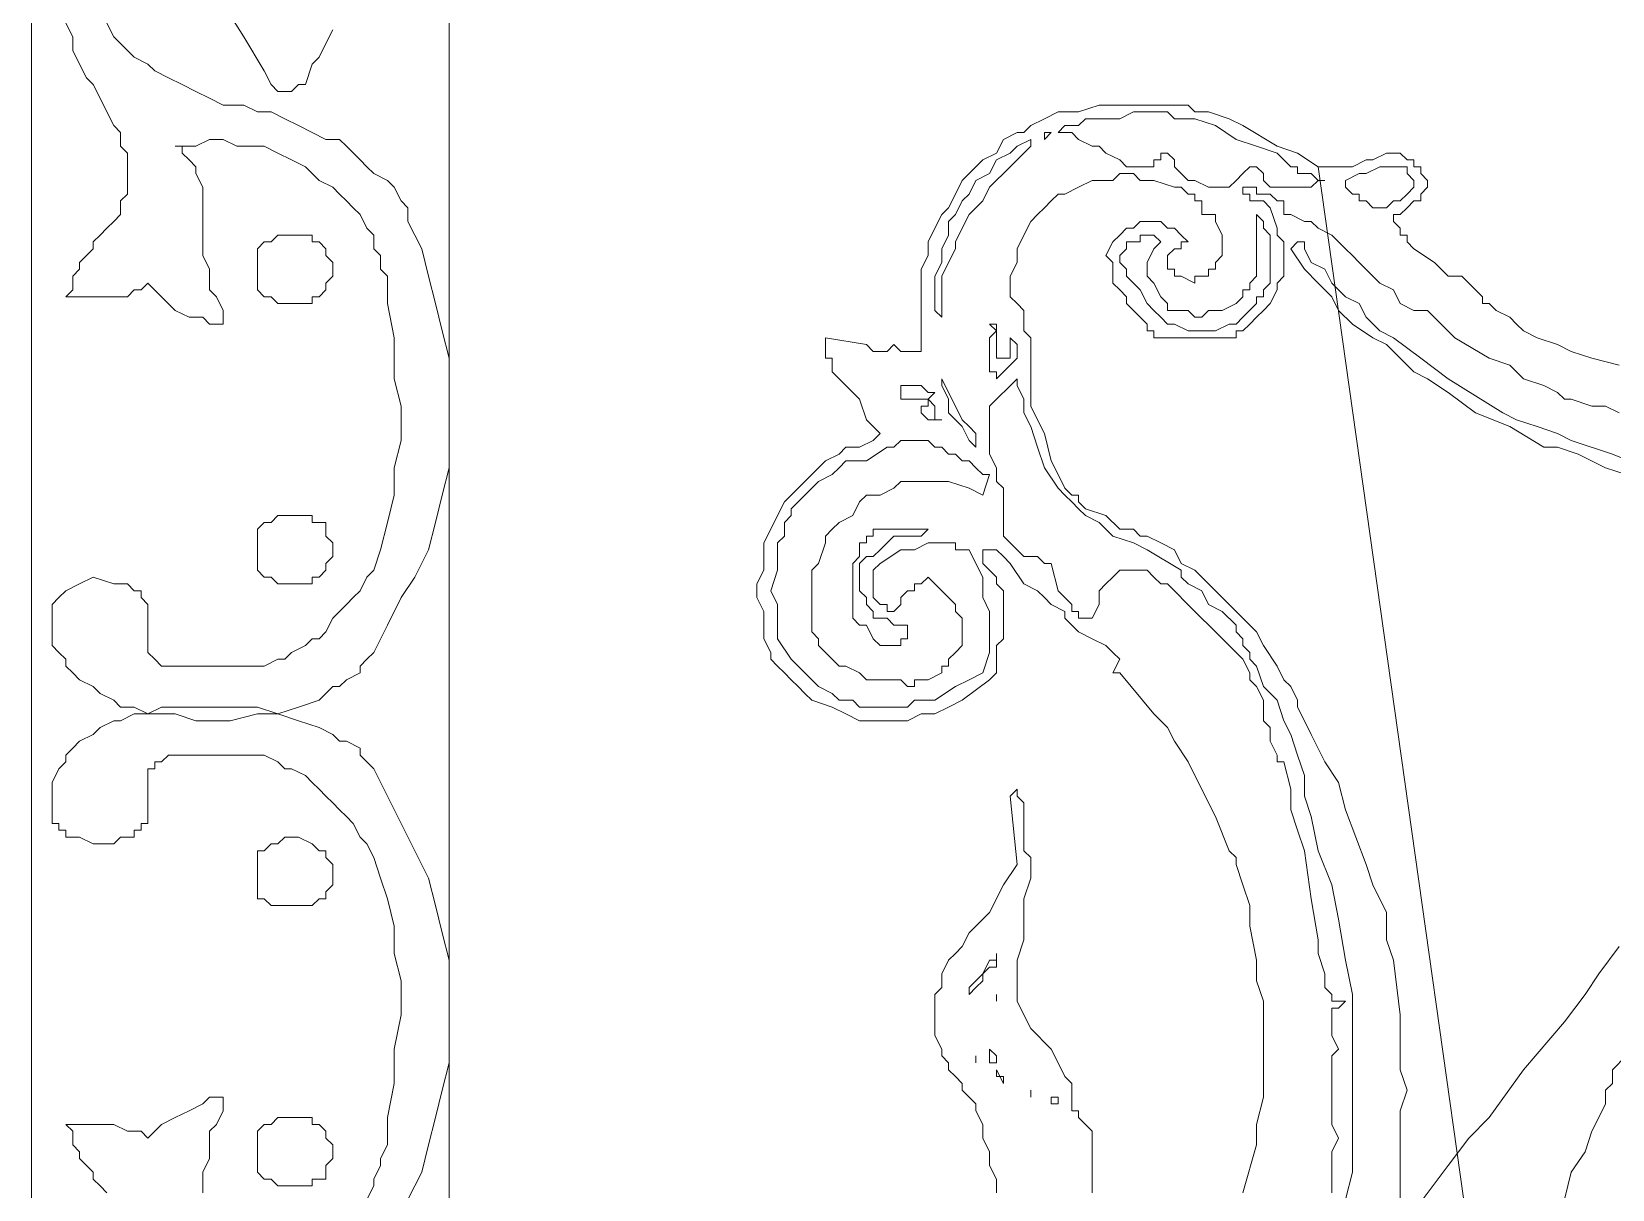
# Model space of a CAD drawing. Extents: x -66030 to 95157, y -13132 to 45879.
# Drawn here: x -20940 to -20038, y 14977 to 15638 of the extents above; entities that cross this region are included whole.
import ezdxf

# ---------------------------------------------------------------- set-up
doc = ezdxf.new("R2010")
doc.units = 0
doc.header["$LTSCALE"] = 100
doc.header["$MEASUREMENT"] = 0
doc.layers.get('0').update_dxf_attribs({"linetype": 'CONTINUOUS'})

msp = doc.modelspace()

# ---------------------------------------------------------------- linework, layer by layer
at = {"lineweight": 0}
for points in [[(-20940.35, 16299.58), (-19202.19, 16299.58), (-19202.19, 13143.56), (-20940.35, 13143.56), (-20940.35, 16299.58)], [(-20702.09, 15948.04), (-19440.46, 15948.04), (-19440.46, 13381.82), (-20702.09, 13381.82), (-20702.09, 15948.04)], [(-20221.65, 15561.35), (-20217.75, 15561.35), (-20217.75, 15557.45), (-20213.84, 15557.45), (-20209.93, 15557.45), (-20206.03, 15553.54), (-20202.12, 15553.54), (-20206.03, 15553.54), (-20209.93, 15549.63), (-20213.84, 15549.63), (-20217.75, 15549.63), (-20225.56, 15549.63), (-20233.37, 15549.63), (-20233.37, 15549.63), (-20233.37, 15549.63), (-20237.28, 15553.54), (-20237.28, 15553.54), (-20237.28, 15553.54), (-20237.28, 15557.45), (-20241.18, 15561.35), (-20241.18, 15561.35), (-20241.18, 15561.35), (-20241.18, 15561.35), (-20245.09, 15561.35), (-20245.09, 15561.35), (-20245.09, 15561.35), (-20248.99, 15557.45), (-20248.99, 15557.45), (-20252.9, 15553.54), (-20256.81, 15549.63), (-20260.71, 15549.63), (-20260.71, 15549.63), (-20264.62, 15549.63), (-20268.52, 15549.63), (-20276.33, 15553.54), (-20280.24, 15553.54), (-20284.15, 15557.45), (-20284.15, 15557.45), (-20288.05, 15561.35), (-20288.05, 15565.26), (-20291.96, 15569.16), (-20291.96, 15569.16), (-20295.86, 15569.16), (-20295.86, 15565.26), (-20299.77, 15565.26), (-20299.77, 15561.35), (-20303.68, 15561.35), (-20307.58, 15561.35), (-20307.58, 15561.35), (-20311.49, 15561.35), (-20315.39, 15561.35), (-20319.3, 15565.26), (-20327.11, 15569.16), (-20331.02, 15573.07), (-20334.92, 15573.07), (-20342.74, 15576.98), (-20346.64, 15580.88), (-20350.55, 15580.88), (-20354.45, 15580.88), (-20350.55, 15584.79), (-20350.55, 15584.79), (-20342.74, 15584.79), (-20338.83, 15588.69), (-20334.92, 15588.69), (-20323.21, 15588.69), (-20319.3, 15588.69), (-20311.49, 15592.6), (-20307.58, 15592.6), (-20299.77, 15592.6), (-20291.96, 15592.6), (-20288.05, 15588.69), (-20280.24, 15588.69), (-20276.33, 15588.69), (-20264.62, 15584.79), (-20252.9, 15576.98), (-20241.18, 15573.07), (-20229.46, 15569.16), (-20221.65, 15561.35)], [(-20370.08, 15573.07), (-20373.98, 15569.16), (-20381.8, 15561.35), (-20393.51, 15549.63), (-20397.42, 15541.82), (-20405.23, 15534.01), (-20409.14, 15526.2), (-20413.04, 15518.39), (-20413.04, 15514.48), (-20416.95, 15506.67), (-20420.86, 15498.86), (-20420.86, 15487.14), (-20420.86, 15475.42), (-20424.76, 15479.33), (-20424.76, 15483.23), (-20424.76, 15491.04), (-20424.76, 15498.86), (-20420.86, 15506.67), (-20420.86, 15514.48), (-20416.95, 15522.29), (-20416.95, 15530.1), (-20413.04, 15534.01), (-20409.14, 15541.82), (-20405.23, 15545.73), (-20401.33, 15553.54), (-20393.51, 15557.45), (-20389.61, 15565.26), (-20381.8, 15569.16), (-20377.89, 15573.07), (-20370.08, 15576.98), (-20370.08, 15573.07)], [(-20358.36, 15580.88), (-20358.36, 15580.88), (-20362.27, 15576.98), (-20362.27, 15576.98), (-20362.27, 15576.98), (-20362.27, 15580.88), (-20362.27, 15580.88), (-20358.36, 15580.88), (-20358.36, 15580.88)], [(-20151.34, 15553.54), (-20151.34, 15553.54), (-20151.34, 15553.54), (-20151.34, 15549.63), (-20151.34, 15549.63), (-20155.25, 15545.73), (-20155.25, 15545.73), (-20155.25, 15545.73), (-20159.16, 15541.82), (-20163.06, 15541.82), (-20166.97, 15537.92), (-20170.87, 15537.92), (-20174.78, 15537.92), (-20178.69, 15541.82), (-20182.59, 15541.82), (-20182.59, 15545.73), (-20186.5, 15545.73), (-20190.4, 15549.63), (-20190.4, 15553.54), (-20182.59, 15557.45), (-20178.69, 15557.45), (-20170.87, 15561.35), (-20166.97, 15561.35), (-20163.06, 15561.35), (-20163.06, 15561.35), (-20159.16, 15561.35), (-20155.25, 15561.35), (-20155.25, 15557.45), (-20151.34, 15553.54)], [(-20233.37, 15494.95), (-20237.28, 15491.04), (-20237.28, 15487.14), (-20241.18, 15487.14), (-20241.18, 15483.23), (-20248.99, 15475.42), (-20252.9, 15471.51), (-20256.81, 15471.51), (-20264.62, 15467.61), (-20268.52, 15467.61), (-20276.33, 15467.61), (-20280.24, 15467.61), (-20288.05, 15471.51), (-20291.96, 15471.51), (-20295.86, 15475.42), (-20299.77, 15479.33), (-20303.68, 15483.23), (-20307.58, 15491.04), (-20311.49, 15494.95), (-20315.39, 15498.86), (-20315.39, 15502.76), (-20319.3, 15506.67), (-20319.3, 15510.57), (-20315.39, 15514.48), (-20315.39, 15514.48), (-20315.39, 15518.39), (-20311.49, 15518.39), (-20307.58, 15518.39), (-20307.58, 15522.29), (-20299.77, 15522.29), (-20295.86, 15518.39), (-20299.77, 15514.48), (-20303.68, 15506.67), (-20303.68, 15502.76), (-20303.68, 15498.86), (-20303.68, 15498.86), (-20299.77, 15494.95), (-20295.86, 15487.14), (-20295.86, 15487.14), (-20291.96, 15483.23), (-20291.96, 15479.33), (-20288.05, 15479.33), (-20284.15, 15479.33), (-20280.24, 15479.33), (-20276.33, 15475.42), (-20272.43, 15475.42), (-20272.43, 15475.42), (-20268.52, 15479.33), (-20264.62, 15479.33), (-20260.71, 15479.33), (-20252.9, 15483.23), (-20248.99, 15487.14), (-20248.99, 15491.04), (-20245.09, 15491.04), (-20245.09, 15494.95), (-20241.18, 15498.86), (-20241.18, 15502.76), (-20241.18, 15506.67), (-20241.18, 15514.48), (-20241.18, 15522.29), (-20241.18, 15534.01), (-20241.18, 15534.01), (-20237.28, 15530.1), (-20237.28, 15530.1), (-20237.28, 15526.2), (-20233.37, 15522.29), (-20233.37, 15514.48), (-20233.37, 15510.57), (-20233.37, 15506.67), (-20233.37, 15498.86), (-20233.37, 15494.95)], [(-20768.49, 15502.76), (-20768.49, 15498.86), (-20772.39, 15494.95), (-20772.39, 15491.04), (-20776.3, 15487.14), (-20780.2, 15487.14), (-20780.2, 15483.23), (-20788.02, 15483.23), (-20791.92, 15483.23), (-20795.83, 15483.23), (-20799.73, 15483.23), (-20803.64, 15487.14), (-20807.55, 15487.14), (-20811.45, 15491.04), (-20811.45, 15494.95), (-20811.45, 15498.86), (-20811.45, 15502.76), (-20811.45, 15506.67), (-20811.45, 15510.57), (-20811.45, 15514.48), (-20807.55, 15518.39), (-20803.64, 15518.39), (-20799.73, 15522.29), (-20795.83, 15522.29), (-20791.92, 15522.29), (-20788.02, 15522.29), (-20780.2, 15522.29), (-20780.2, 15518.39), (-20776.3, 15518.39), (-20772.39, 15514.48), (-20772.39, 15514.48), (-20772.39, 15510.57), (-20768.49, 15506.67), (-20768.49, 15502.76)], [(-20381.8, 15451.98), (-20381.8, 15451.98), (-20381.8, 15451.98), (-20381.8, 15455.89), (-20381.8, 15459.8), (-20381.8, 15463.7), (-20377.89, 15459.8), (-20377.89, 15455.89), (-20377.89, 15455.89), (-20377.89, 15451.98), (-20381.8, 15448.08), (-20385.7, 15444.17), (-20389.61, 15440.27), (-20389.61, 15444.17), (-20393.51, 15444.17), (-20393.51, 15448.08), (-20393.51, 15448.08), (-20393.51, 15451.98), (-20393.51, 15455.89), (-20393.51, 15463.7), (-20389.61, 15467.61), (-20393.51, 15471.51), (-20389.61, 15471.51), (-20389.61, 15471.51), (-20389.61, 15467.61), (-20389.61, 15459.8), (-20389.61, 15455.89), (-20389.61, 15451.98), (-20389.61, 15451.98), (-20389.61, 15451.98), (-20389.61, 15451.98), (-20385.7, 15451.98), (-20381.8, 15451.98)], [(-20401.33, 15409.02), (-20401.33, 15401.21), (-20405.23, 15405.11), (-20409.14, 15412.92), (-20416.95, 15420.74), (-20416.95, 15424.64), (-20416.95, 15428.55), (-20420.86, 15436.36), (-20420.86, 15440.27), (-20416.95, 15432.45), (-20413.04, 15424.64), (-20409.14, 15416.83), (-20405.23, 15412.92), (-20401.33, 15409.02)], [(-20424.76, 15432.45), (-20428.67, 15428.55), (-20428.67, 15428.55), (-20424.76, 15424.64), (-20424.76, 15424.64), (-20424.76, 15420.74), (-20424.76, 15416.83), (-20420.86, 15416.83), (-20428.67, 15416.83), (-20432.57, 15420.74), (-20432.57, 15424.64), (-20432.57, 15424.64), (-20432.57, 15424.64), (-20428.67, 15424.64), (-20428.67, 15428.55), (-20428.67, 15428.55), (-20428.67, 15428.55), (-20432.57, 15428.55), (-20432.57, 15428.55), (-20436.48, 15428.55), (-20440.39, 15428.55), (-20440.39, 15428.55), (-20440.39, 15428.55), (-20444.29, 15428.55), (-20444.29, 15432.45), (-20444.29, 15436.36), (-20444.29, 15436.36), (-20444.29, 15436.36), (-20440.39, 15436.36), (-20440.39, 15436.36), (-20432.57, 15436.36), (-20432.57, 15436.36), (-20428.67, 15432.45), (-20428.67, 15432.45), (-20424.76, 15432.45)], [(-20409.14, 15393.39), (-20409.14, 15393.39), (-20405.23, 15393.39), (-20405.23, 15393.39), (-20401.33, 15389.49), (-20401.33, 15389.49), (-20397.42, 15385.58), (-20393.51, 15385.58), (-20397.42, 15373.86), (-20405.23, 15377.77), (-20416.95, 15381.68), (-20420.86, 15381.68), (-20424.76, 15381.68), (-20428.67, 15381.68), (-20436.48, 15381.68), (-20440.39, 15381.68), (-20444.29, 15381.68), (-20448.2, 15377.77), (-20456.01, 15373.86), (-20463.82, 15373.86), (-20467.73, 15369.96), (-20471.63, 15362.15), (-20479.45, 15358.24), (-20483.35, 15354.34), (-20487.26, 15350.43), (-20487.26, 15346.52), (-20491.16, 15334.81), (-20495.07, 15330.9), (-20495.07, 15326.99), (-20495.07, 15323.09), (-20495.07, 15319.18), (-20495.07, 15315.28), (-20495.07, 15311.37), (-20495.07, 15307.46), (-20495.07, 15303.56), (-20495.07, 15295.75), (-20491.16, 15291.84), (-20491.16, 15287.93), (-20487.26, 15284.03), (-20479.45, 15276.22), (-20475.54, 15276.22), (-20467.73, 15272.31), (-20463.82, 15268.4), (-20459.92, 15268.4), (-20452.1, 15268.4), (-20448.2, 15268.4), (-20444.29, 15268.4), (-20440.39, 15264.5), (-20436.48, 15264.5), (-20436.48, 15268.4), (-20428.67, 15268.4), (-20420.86, 15272.31), (-20420.86, 15276.22), (-20416.95, 15276.22), (-20416.95, 15280.12), (-20413.04, 15284.03), (-20409.14, 15287.93), (-20409.14, 15295.75), (-20409.14, 15299.65), (-20409.14, 15303.56), (-20413.04, 15307.46), (-20413.04, 15311.37), (-20416.95, 15315.28), (-20420.86, 15319.18), (-20424.76, 15323.09), (-20424.76, 15323.09), (-20428.67, 15326.99), (-20432.57, 15323.09), (-20432.57, 15323.09), (-20436.48, 15323.09), (-20436.48, 15319.18), (-20440.39, 15319.18), (-20444.29, 15315.28), (-20444.29, 15311.37), (-20444.29, 15311.37), (-20448.2, 15307.46), (-20448.2, 15307.46), (-20452.1, 15307.46), (-20452.1, 15311.37), (-20456.01, 15311.37), (-20459.92, 15315.28), (-20459.92, 15319.18), (-20459.92, 15326.99), (-20459.92, 15330.9), (-20459.92, 15330.9), (-20456.01, 15334.81), (-20456.01, 15334.81), (-20444.29, 15342.62), (-20436.48, 15342.62), (-20428.67, 15346.52), (-20424.76, 15346.52), (-20420.86, 15346.52), (-20416.95, 15346.52), (-20413.04, 15346.52), (-20413.04, 15342.62), (-20409.14, 15342.62), (-20405.23, 15342.62), (-20401.33, 15334.81), (-20397.42, 15326.99), (-20397.42, 15315.28), (-20393.51, 15307.46), (-20393.51, 15299.65), (-20393.51, 15291.84), (-20393.51, 15284.03), (-20397.42, 15272.31), (-20405.23, 15268.4), (-20413.04, 15264.5), (-20424.76, 15256.69), (-20428.67, 15256.69), (-20436.48, 15256.69), (-20440.39, 15252.78), (-20444.29, 15252.78), (-20452.1, 15252.78), (-20456.01, 15252.78), (-20463.82, 15252.78), (-20467.73, 15252.78), (-20471.63, 15256.69), (-20479.45, 15256.69), (-20483.35, 15260.59), (-20491.16, 15264.5), (-20495.07, 15268.4), (-20498.98, 15272.31), (-20502.88, 15276.22), (-20506.79, 15280.12), (-20514.6, 15291.84), (-20514.6, 15299.65), (-20514.6, 15311.37), (-20518.5, 15319.18), (-20514.6, 15330.9), (-20514.6, 15338.71), (-20514.6, 15342.62), (-20514.6, 15346.52), (-20510.69, 15350.43), (-20510.69, 15358.24), (-20506.79, 15362.15), (-20506.79, 15366.05), (-20502.88, 15369.96), (-20498.98, 15373.86), (-20495.07, 15377.77), (-20491.16, 15381.68), (-20483.35, 15385.58), (-20479.45, 15389.49), (-20475.54, 15393.39), (-20467.73, 15393.39), (-20463.82, 15393.39), (-20452.1, 15401.21), (-20448.2, 15401.21), (-20444.29, 15405.11), (-20436.48, 15405.11), (-20432.57, 15405.11), (-20428.67, 15405.11), (-20428.67, 15405.11), (-20424.76, 15401.21), (-20420.86, 15401.21), (-20420.86, 15401.21), (-20416.95, 15397.3), (-20413.04, 15397.3), (-20413.04, 15397.3), (-20409.14, 15393.39)], [(-20768.49, 15342.62), (-20768.49, 15338.71), (-20772.39, 15334.81), (-20772.39, 15330.9), (-20776.3, 15326.99), (-20780.2, 15326.99), (-20780.2, 15323.09), (-20788.02, 15323.09), (-20791.92, 15323.09), (-20795.83, 15323.09), (-20799.73, 15323.09), (-20803.64, 15326.99), (-20807.55, 15326.99), (-20811.45, 15330.9), (-20811.45, 15334.81), (-20811.45, 15338.71), (-20811.45, 15342.62), (-20811.45, 15346.52), (-20811.45, 15350.43), (-20811.45, 15354.34), (-20807.55, 15358.24), (-20803.64, 15358.24), (-20799.73, 15362.15), (-20795.83, 15362.15), (-20791.92, 15362.15), (-20788.02, 15362.15), (-20780.2, 15362.15), (-20780.2, 15358.24), (-20776.3, 15358.24), (-20772.39, 15358.24), (-20772.39, 15354.34), (-20772.39, 15350.43), (-20768.49, 15346.52), (-20768.49, 15342.62)], [(-20428.67, 15354.34), (-20428.67, 15354.34), (-20428.67, 15354.34), (-20432.57, 15350.43), (-20436.48, 15350.43), (-20436.48, 15350.43), (-20444.29, 15350.43), (-20448.2, 15350.43), (-20452.1, 15346.52), (-20456.01, 15342.62), (-20459.92, 15338.71), (-20463.82, 15338.71), (-20467.73, 15334.81), (-20467.73, 15334.81), (-20467.73, 15330.9), (-20467.73, 15326.99), (-20467.73, 15323.09), (-20467.73, 15319.18), (-20463.82, 15315.28), (-20463.82, 15311.37), (-20459.92, 15307.46), (-20459.92, 15303.56), (-20456.01, 15303.56), (-20452.1, 15303.56), (-20448.2, 15299.65), (-20444.29, 15299.65), (-20440.39, 15299.65), (-20440.39, 15295.75), (-20440.39, 15295.75), (-20440.39, 15295.75), (-20440.39, 15291.84), (-20444.29, 15291.84), (-20444.29, 15287.93), (-20448.2, 15287.93), (-20448.2, 15287.93), (-20452.1, 15287.93), (-20456.01, 15287.93), (-20459.92, 15291.84), (-20459.92, 15291.84), (-20463.82, 15299.65), (-20467.73, 15299.65), (-20471.63, 15303.56), (-20471.63, 15307.46), (-20471.63, 15311.37), (-20471.63, 15319.18), (-20471.63, 15323.09), (-20471.63, 15330.9), (-20471.63, 15334.81), (-20467.73, 15338.71), (-20467.73, 15346.52), (-20463.82, 15346.52), (-20463.82, 15350.43), (-20459.92, 15350.43), (-20459.92, 15354.34), (-20456.01, 15354.34), (-20448.2, 15354.34), (-20444.29, 15354.34), (-20440.39, 15354.34), (-20428.67, 15354.34)], [(-20768.49, 15155.13), (-20768.49, 15162.94), (-20772.39, 15166.85), (-20772.39, 15170.75), (-20776.3, 15170.75), (-20780.2, 15174.66), (-20780.2, 15174.66), (-20788.02, 15178.57), (-20791.92, 15178.57), (-20795.83, 15178.57), (-20799.73, 15174.66), (-20803.64, 15174.66), (-20807.55, 15170.75), (-20811.45, 15170.75), (-20811.45, 15166.85), (-20811.45, 15162.94), (-20811.45, 15155.13), (-20811.45, 15151.22), (-20811.45, 15147.32), (-20811.45, 15143.41), (-20807.55, 15143.41), (-20803.64, 15139.51), (-20799.73, 15139.51), (-20795.83, 15139.51), (-20791.92, 15139.51), (-20788.02, 15139.51), (-20780.2, 15139.51), (-20780.2, 15139.51), (-20776.3, 15143.41), (-20772.39, 15143.41), (-20772.39, 15143.41), (-20772.39, 15147.32), (-20768.49, 15151.22), (-20768.49, 15155.13)], [(-20405.23, 15088.73), (-20405.23, 15088.73), (-20405.23, 15088.73), (-20405.23, 15092.64), (-20401.33, 15096.54), (-20397.42, 15100.45), (-20393.51, 15108.26), (-20389.61, 15108.26), (-20389.61, 15112.17), (-20389.61, 15108.26), (-20389.61, 15104.35), (-20393.51, 15104.35), (-20397.42, 15100.45), (-20397.42, 15096.54), (-20401.33, 15092.64), (-20405.23, 15088.73), (-20405.23, 15088.73)], [(-20389.61, 15084.82), (-20389.61, 15088.73), (-20389.61, 15084.82), (-20389.61, 15084.82)], [(-20401.33, 15049.67), (-20401.33, 15049.67), (-20401.33, 15049.67), (-20401.33, 15053.58), (-20401.33, 15053.58), (-20401.33, 15053.58), (-20401.33, 15053.58), (-20401.33, 15049.67), (-20401.33, 15049.67)], [(-20389.61, 15049.67), (-20389.61, 15049.67), (-20393.51, 15049.67), (-20393.51, 15053.58), (-20393.51, 15057.48), (-20393.51, 15057.48), (-20389.61, 15053.58), (-20389.61, 15053.58), (-20389.61, 15049.67), (-20389.61, 15049.67)], [(-20385.7, 15037.95), (-20385.7, 15041.86), (-20389.61, 15041.86), (-20389.61, 15045.76), (-20385.7, 15037.95)], [(-20370.08, 15034.05), (-20370.08, 15030.14), (-20370.08, 15034.05)], [(-20354.45, 15026.23), (-20358.36, 15026.23), (-20358.36, 15026.23), (-20358.36, 15026.23), (-20358.36, 15030.14), (-20358.36, 15030.14), (-20358.36, 15030.14), (-20354.45, 15030.14), (-20354.45, 15026.23)], [(-20768.49, 14998.89), (-20768.49, 15002.8), (-20772.39, 15006.7), (-20772.39, 15010.61), (-20776.3, 15014.52), (-20780.2, 15014.52), (-20780.2, 15018.42), (-20788.02, 15018.42), (-20791.92, 15018.42), (-20795.83, 15018.42), (-20799.73, 15018.42), (-20803.64, 15014.52), (-20807.55, 15014.52), (-20811.45, 15010.61), (-20811.45, 15006.7), (-20811.45, 15002.8), (-20811.45, 14998.89), (-20811.45, 14994.99), (-20811.45, 14991.08), (-20811.45, 14987.17), (-20807.55, 14983.27), (-20803.64, 14983.27), (-20799.73, 14979.36), (-20795.83, 14979.36), (-20791.92, 14979.36), (-20788.02, 14979.36), (-20780.2, 14979.36), (-20780.2, 14983.27), (-20776.3, 14983.27), (-20772.39, 14983.27), (-20772.39, 14987.17), (-20772.39, 14991.08), (-20768.49, 14994.99), (-20768.49, 14998.89)]]:
    msp.add_lwpolyline(points, close=True, dxfattribs=at)
for points in [[(-20768.49, 15639.47), (-20772.39, 15631.66), (-20776.3, 15623.85), (-20780.2, 15619.94), (-20784.11, 15608.22), (-20788.02, 15608.22), (-20791.92, 15604.32), (-20791.92, 15604.32), (-20795.83, 15604.32), (-20799.73, 15604.32), (-20803.64, 15608.22), (-20803.64, 15608.22), (-20807.55, 15616.03), (-20819.26, 15635.56), (-20838.79, 15666.81)], [(-20897.38, 15643.38), (-20893.48, 15635.56), (-20889.57, 15631.66), (-20885.67, 15627.75), (-20881.76, 15623.85), (-20873.95, 15619.94), (-20870.04, 15616.03), (-20862.23, 15612.13), (-20854.42, 15608.22), (-20846.61, 15604.32), (-20838.79, 15600.41), (-20830.98, 15596.51), (-20819.26, 15596.51), (-20811.45, 15592.6), (-20803.64, 15592.6), (-20795.83, 15588.69), (-20788.02, 15584.79), (-20780.2, 15580.88), (-20772.39, 15576.98), (-20764.58, 15576.98), (-20760.67, 15573.07), (-20752.86, 15565.26), (-20748.96, 15561.35), (-20745.05, 15557.45), (-20737.24, 15553.54), (-20733.33, 15549.63), (-20729.43, 15541.82), (-20725.52, 15537.92), (-20725.52, 15530.1), (-20717.71, 15514.48), (-20713.8, 15498.86), (-20709.9, 15483.23), (-20705.99, 15467.61), (-20702.09, 15451.98), (-20702.09, 15436.36), (-20702.09, 15420.74), (-20702.09, 15405.11), (-20702.09, 15389.49), (-20705.99, 15373.86), (-20709.9, 15358.24), (-20713.8, 15342.62), (-20721.62, 15326.99), (-20729.43, 15315.28), (-20737.24, 15299.65), (-20745.05, 15284.03), (-20748.96, 15280.12), (-20752.86, 15276.22), (-20752.86, 15272.31), (-20760.67, 15268.4), (-20764.58, 15264.5), (-20768.49, 15264.5), (-20776.3, 15256.69), (-20788.02, 15252.78), (-20799.73, 15248.87), (-20811.45, 15248.87), (-20827.08, 15244.97), (-20838.79, 15244.97), (-20846.61, 15244.97), (-20858.32, 15248.87), (-20866.14, 15248.87), (-20873.95, 15248.87), (-20881.76, 15252.78), (-20889.57, 15252.78), (-20893.48, 15256.69), (-20901.29, 15260.59), (-20905.2, 15264.5), (-20913.01, 15268.4), (-20916.91, 15272.31), (-20920.82, 15276.22), (-20920.82, 15280.12), (-20924.73, 15284.03), (-20928.63, 15287.93), (-20928.63, 15295.75), (-20928.63, 15299.65), (-20928.63, 15303.56), (-20928.63, 15303.56), (-20928.63, 15307.46), (-20928.63, 15311.37), (-20928.63, 15311.37), (-20924.73, 15315.28), (-20924.73, 15315.28), (-20920.82, 15319.18), (-20920.82, 15319.18), (-20913.01, 15323.09), (-20905.2, 15326.99), (-20893.48, 15323.09), (-20889.57, 15323.09), (-20885.67, 15323.09), (-20881.76, 15319.18), (-20881.76, 15319.18), (-20877.85, 15319.18), (-20877.85, 15315.28), (-20873.95, 15311.37), (-20873.95, 15311.37), (-20873.95, 15307.46), (-20873.95, 15303.56), (-20873.95, 15299.65), (-20873.95, 15299.65), (-20873.95, 15295.75), (-20873.95, 15291.84), (-20873.95, 15287.93), (-20873.95, 15284.03), (-20873.95, 15284.03), (-20870.04, 15280.12), (-20870.04, 15280.12), (-20866.14, 15276.22), (-20862.23, 15276.22), (-20858.32, 15276.22), (-20850.51, 15276.22), (-20838.79, 15276.22), (-20823.17, 15276.22), (-20807.55, 15276.22), (-20799.73, 15280.12), (-20795.83, 15280.12), (-20791.92, 15284.03), (-20784.11, 15287.93), (-20780.2, 15291.84), (-20776.3, 15291.84), (-20772.39, 15295.75), (-20768.49, 15303.56), (-20764.58, 15307.46), (-20760.67, 15311.37), (-20756.77, 15315.28), (-20752.86, 15319.18), (-20748.96, 15326.99), (-20745.05, 15330.9), (-20741.14, 15342.62), (-20737.24, 15358.24), (-20733.33, 15373.86), (-20733.33, 15389.49), (-20729.43, 15405.11), (-20729.43, 15424.64), (-20733.33, 15440.27), (-20733.33, 15463.7), (-20737.24, 15483.23), (-20737.24, 15491.04), (-20737.24, 15498.86), (-20741.14, 15502.76), (-20741.14, 15510.57), (-20745.05, 15514.48), (-20745.05, 15522.29), (-20748.96, 15526.2), (-20752.86, 15534.01), (-20756.77, 15537.92), (-20760.67, 15541.82), (-20764.58, 15545.73), (-20768.49, 15549.63), (-20776.3, 15553.54), (-20780.2, 15557.45), (-20784.11, 15561.35), (-20791.92, 15565.26), (-20799.73, 15569.16), (-20807.55, 15573.07), (-20815.36, 15573.07), (-20823.17, 15573.07), (-20830.98, 15576.98), (-20838.79, 15576.98), (-20846.61, 15573.07), (-20858.32, 15573.07), (-20854.42, 15573.07), (-20854.42, 15569.16), (-20850.51, 15565.26), (-20846.61, 15561.35), (-20846.61, 15557.45), (-20842.7, 15549.63), (-20842.7, 15541.82), (-20842.7, 15534.01), (-20842.7, 15526.2), (-20842.7, 15518.39), (-20842.7, 15510.57), (-20838.79, 15502.76), (-20838.79, 15498.86), (-20838.79, 15491.04), (-20834.89, 15487.14), (-20830.98, 15479.33), (-20830.98, 15475.42), (-20830.98, 15471.51), (-20830.98, 15471.51), (-20834.89, 15471.51), (-20834.89, 15471.51), (-20838.79, 15471.51), (-20842.7, 15475.42), (-20850.51, 15475.42), (-20858.32, 15479.33), (-20866.14, 15487.14), (-20873.95, 15494.95), (-20877.85, 15491.04), (-20881.76, 15491.04), (-20885.67, 15487.14), (-20893.48, 15487.14), (-20897.38, 15487.14), (-20905.2, 15487.14), (-20913.01, 15487.14), (-20920.82, 15487.14), (-20916.91, 15491.04), (-20916.91, 15494.95), (-20916.91, 15498.86), (-20913.01, 15502.76), (-20913.01, 15506.67), (-20909.1, 15510.57), (-20905.2, 15514.48), (-20905.2, 15518.39), (-20901.29, 15522.29), (-20897.38, 15526.2), (-20893.48, 15530.1), (-20889.57, 15534.01), (-20889.57, 15541.82), (-20885.67, 15545.73), (-20885.67, 15549.63), (-20885.67, 15557.45), (-20885.67, 15561.35), (-20885.67, 15569.16), (-20889.57, 15573.07), (-20889.57, 15580.88), (-20893.48, 15584.79), (-20897.38, 15592.6), (-20901.29, 15600.41), (-20905.2, 15608.22), (-20909.1, 15612.13), (-20913.01, 15619.94), (-20916.91, 15627.75), (-20916.91, 15635.56), (-20920.82, 15643.38)], [(-20248.99, 14975.46), (-20241.18, 15002.8), (-20241.18, 15014.52), (-20237.28, 15030.14), (-20237.28, 15041.86), (-20237.28, 15057.48), (-20237.28, 15069.2), (-20237.28, 15084.82), (-20241.18, 15096.54), (-20241.18, 15108.26), (-20245.09, 15127.79), (-20245.09, 15139.51), (-20248.99, 15151.22), (-20252.9, 15162.94), (-20252.9, 15166.85), (-20256.81, 15170.75), (-20264.62, 15190.28), (-20276.33, 15213.72), (-20280.24, 15221.53), (-20288.05, 15233.25), (-20291.96, 15241.06), (-20295.86, 15244.97), (-20299.77, 15248.87), (-20319.3, 15272.31), (-20323.21, 15272.31), (-20319.3, 15280.12), (-20323.21, 15284.03), (-20327.11, 15287.93), (-20334.92, 15291.84), (-20342.74, 15295.75), (-20346.64, 15299.65), (-20350.55, 15303.56), (-20350.55, 15307.46), (-20358.36, 15311.37), (-20362.27, 15315.28), (-20366.17, 15319.18), (-20373.98, 15323.09), (-20381.8, 15334.81), (-20385.7, 15338.71), (-20389.61, 15342.62), (-20397.42, 15342.62), (-20397.42, 15334.81), (-20393.51, 15330.9), (-20389.61, 15326.99), (-20389.61, 15323.09), (-20385.7, 15319.18), (-20385.7, 15315.28), (-20385.7, 15307.46), (-20385.7, 15299.65), (-20385.7, 15291.84), (-20389.61, 15287.93), (-20389.61, 15280.12), (-20389.61, 15272.31), (-20393.51, 15268.4), (-20409.14, 15256.69), (-20416.95, 15252.78), (-20424.76, 15248.87), (-20432.57, 15248.87), (-20440.39, 15244.97), (-20448.2, 15244.97), (-20452.1, 15244.97), (-20459.92, 15244.97), (-20467.73, 15244.97), (-20475.54, 15248.87), (-20483.35, 15252.78), (-20495.07, 15256.69), (-20498.98, 15260.59), (-20498.98, 15260.59), (-20502.88, 15264.5), (-20506.79, 15268.4), (-20510.69, 15272.31), (-20514.6, 15276.22), (-20518.5, 15280.12), (-20518.5, 15284.03), (-20522.41, 15291.84), (-20522.41, 15299.65), (-20522.41, 15307.46), (-20526.32, 15315.28), (-20526.32, 15323.09), (-20522.41, 15330.9), (-20522.41, 15346.52), (-20518.5, 15354.34), (-20514.6, 15362.15), (-20510.69, 15369.96), (-20506.79, 15373.86), (-20498.98, 15381.68), (-20495.07, 15385.58), (-20487.26, 15393.39), (-20479.45, 15397.3), (-20475.54, 15401.21), (-20467.73, 15401.21), (-20459.92, 15405.11), (-20456.01, 15409.02), (-20463.82, 15416.83), (-20467.73, 15428.55), (-20475.54, 15436.36), (-20483.35, 15444.17), (-20483.35, 15448.08), (-20483.35, 15451.98), (-20487.26, 15451.98), (-20487.26, 15455.89), (-20487.26, 15455.89), (-20487.26, 15459.8), (-20487.26, 15459.8), (-20487.26, 15459.8), (-20487.26, 15463.7), (-20463.82, 15459.8), (-20459.92, 15455.89), (-20456.01, 15455.89), (-20452.1, 15455.89), (-20448.2, 15459.8), (-20444.29, 15455.89), (-20440.39, 15455.89), (-20436.48, 15455.89), (-20436.48, 15455.89), (-20436.48, 15455.89), (-20432.57, 15455.89), (-20432.57, 15459.8), (-20432.57, 15467.61), (-20432.57, 15475.42), (-20432.57, 15483.23), (-20432.57, 15494.95), (-20432.57, 15502.76), (-20428.67, 15510.57), (-20428.67, 15518.39), (-20424.76, 15526.2), (-20420.86, 15534.01), (-20416.95, 15537.92), (-20413.04, 15545.73), (-20409.14, 15553.54), (-20405.23, 15557.45), (-20397.42, 15565.26), (-20389.61, 15569.16), (-20385.7, 15576.98), (-20377.89, 15580.88), (-20373.98, 15580.88), (-20370.08, 15584.79), (-20362.27, 15588.69), (-20354.45, 15592.6), (-20342.74, 15592.6), (-20331.02, 15596.51), (-20315.39, 15596.51), (-20303.68, 15596.51), (-20291.96, 15596.51), (-20288.05, 15596.51), (-20280.24, 15596.51), (-20276.33, 15592.6), (-20268.52, 15592.6), (-20256.81, 15588.69), (-20248.99, 15584.79), (-20229.46, 15573.07), (-20217.75, 15569.16), (-20206.03, 15561.35), (-20053.69, 14479.4)], [(-20206.03, 15561.35), (-20202.12, 15561.35), (-20198.22, 15561.35), (-20190.4, 15561.35), (-20186.5, 15561.35), (-20178.69, 15565.26), (-20174.78, 15565.26), (-20166.97, 15569.16), (-20163.06, 15569.16), (-20163.06, 15569.16), (-20159.16, 15569.16), (-20155.25, 15565.26), (-20151.34, 15565.26), (-20151.34, 15561.35), (-20147.44, 15561.35), (-20147.44, 15557.45), (-20143.53, 15553.54), (-20143.53, 15553.54), (-20143.53, 15549.63), (-20143.53, 15549.63), (-20147.44, 15545.73), (-20147.44, 15541.82), (-20151.34, 15541.82), (-20155.25, 15537.92), (-20159.16, 15534.01), (-20163.06, 15534.01), (-20163.06, 15530.1), (-20163.06, 15530.1), (-20159.16, 15526.2), (-20159.16, 15522.29), (-20155.25, 15522.29), (-20155.25, 15518.39), (-20151.34, 15514.48), (-20139.63, 15506.67), (-20135.72, 15502.76), (-20131.81, 15498.86), (-20131.81, 15498.86), (-20127.91, 15498.86), (-20124, 15498.86), (-20120.1, 15494.95), (-20116.19, 15491.04), (-20112.28, 15487.14), (-20112.28, 15483.23), (-20108.38, 15483.23), (-20104.47, 15479.33), (-20096.66, 15475.42), (-20092.75, 15471.51), (-20088.85, 15467.61), (-20081.04, 15463.7), (-20069.32, 15459.8), (-20061.51, 15455.89), (-20049.79, 15451.98), (-20034.16, 15448.08)], [(-20034.16, 15420.74), (-20041.98, 15424.64), (-20049.79, 15424.64), (-20061.51, 15428.55), (-20065.41, 15428.55), (-20069.32, 15432.45), (-20077.13, 15436.36), (-20088.85, 15440.27), (-20096.66, 15448.08), (-20108.38, 15451.98), (-20127.91, 15463.7), (-20143.53, 15479.33), (-20151.34, 15479.33), (-20159.16, 15483.23), (-20163.06, 15491.04), (-20170.87, 15494.95), (-20174.78, 15498.86), (-20182.59, 15506.67), (-20186.5, 15510.57), (-20190.4, 15514.48), (-20198.22, 15522.29), (-20206.03, 15526.2), (-20209.93, 15530.1), (-20213.84, 15530.1), (-20221.65, 15534.01), (-20225.56, 15534.01), (-20225.56, 15537.92), (-20225.56, 15537.92), (-20225.56, 15541.82), (-20229.46, 15541.82), (-20229.46, 15541.82), (-20233.37, 15545.73), (-20237.28, 15545.73), (-20241.18, 15545.73), (-20241.18, 15545.73), (-20241.18, 15549.63), (-20245.09, 15549.63), (-20245.09, 15549.63), (-20245.09, 15549.63), (-20248.99, 15549.63), (-20248.99, 15545.73), (-20248.99, 15545.73), (-20245.09, 15545.73), (-20245.09, 15541.82), (-20241.18, 15541.82), (-20237.28, 15541.82), (-20237.28, 15541.82), (-20233.37, 15537.92), (-20229.46, 15526.2), (-20229.46, 15522.29), (-20225.56, 15518.39), (-20225.56, 15510.57), (-20225.56, 15506.67), (-20225.56, 15498.86), (-20229.46, 15494.95), (-20229.46, 15491.04), (-20233.37, 15483.23), (-20237.28, 15479.33), (-20241.18, 15475.42), (-20245.09, 15471.51), (-20245.09, 15471.51), (-20248.99, 15467.61), (-20252.9, 15467.61), (-20252.9, 15463.7), (-20256.81, 15463.7), (-20260.71, 15463.7), (-20264.62, 15463.7), (-20276.33, 15463.7), (-20280.24, 15463.7), (-20288.05, 15463.7), (-20291.96, 15463.7), (-20295.86, 15463.7), (-20299.77, 15463.7), (-20299.77, 15467.61), (-20303.68, 15467.61), (-20303.68, 15471.51), (-20307.58, 15475.42), (-20311.49, 15479.33), (-20315.39, 15483.23), (-20315.39, 15487.14), (-20319.3, 15491.04), (-20323.21, 15494.95), (-20323.21, 15502.76), (-20323.21, 15506.67), (-20327.11, 15510.57), (-20323.21, 15518.39), (-20319.3, 15522.29), (-20319.3, 15522.29), (-20315.39, 15526.2), (-20315.39, 15526.2), (-20311.49, 15526.2), (-20307.58, 15530.1), (-20303.68, 15530.1), (-20299.77, 15530.1), (-20295.86, 15530.1), (-20291.96, 15526.2), (-20288.05, 15526.2), (-20284.15, 15522.29), (-20284.15, 15522.29), (-20280.24, 15518.39), (-20284.15, 15518.39), (-20284.15, 15518.39), (-20284.15, 15514.48), (-20288.05, 15514.48), (-20288.05, 15514.48), (-20288.05, 15514.48), (-20291.96, 15510.57), (-20291.96, 15510.57), (-20291.96, 15506.67), (-20291.96, 15502.76), (-20288.05, 15502.76), (-20288.05, 15498.86), (-20284.15, 15498.86), (-20276.33, 15494.95), (-20276.33, 15498.86), (-20272.43, 15498.86), (-20268.52, 15498.86), (-20268.52, 15502.76), (-20264.62, 15502.76), (-20264.62, 15506.67), (-20260.71, 15510.57), (-20260.71, 15514.48), (-20260.71, 15518.39), (-20260.71, 15518.39), (-20260.71, 15522.29), (-20264.62, 15530.1), (-20264.62, 15534.01), (-20268.52, 15534.01), (-20268.52, 15534.01), (-20272.43, 15534.01), (-20272.43, 15534.01), (-20272.43, 15541.82), (-20276.33, 15541.82), (-20276.33, 15545.73), (-20280.24, 15545.73), (-20284.15, 15549.63), (-20288.05, 15549.63), (-20299.77, 15553.54), (-20303.68, 15553.54), (-20307.58, 15553.54), (-20311.49, 15557.45), (-20319.3, 15557.45), (-20323.21, 15553.54), (-20331.02, 15553.54), (-20334.92, 15553.54), (-20342.74, 15549.63), (-20350.55, 15545.73), (-20354.45, 15545.73), (-20358.36, 15541.82), (-20362.27, 15537.92), (-20366.17, 15534.01), (-20366.17, 15534.01), (-20370.08, 15530.1), (-20373.98, 15522.29), (-20377.89, 15514.48), (-20377.89, 15506.67), (-20381.8, 15498.86), (-20381.8, 15491.04), (-20381.8, 15487.14), (-20377.89, 15483.23), (-20373.98, 15479.33), (-20373.98, 15475.42), (-20373.98, 15467.61), (-20370.08, 15463.7), (-20370.08, 15448.08), (-20370.08, 15436.36), (-20370.08, 15432.45), (-20370.08, 15424.64), (-20366.17, 15416.83), (-20362.27, 15409.02), (-20358.36, 15393.39), (-20354.45, 15385.58), (-20350.55, 15377.77), (-20346.64, 15373.86), (-20342.74, 15373.86), (-20342.74, 15369.96), (-20338.83, 15366.05), (-20327.11, 15362.15), (-20319.3, 15354.34), (-20311.49, 15354.34), (-20307.58, 15350.43), (-20303.68, 15350.43), (-20295.86, 15346.52), (-20288.05, 15342.62), (-20284.15, 15334.81), (-20276.33, 15330.9), (-20268.52, 15323.09), (-20256.81, 15311.37), (-20252.9, 15307.46), (-20245.09, 15299.65), (-20241.18, 15295.75), (-20237.28, 15287.93), (-20229.46, 15276.22), (-20225.56, 15268.4), (-20221.65, 15264.5), (-20217.75, 15256.69), (-20217.75, 15252.78), (-20213.84, 15244.97), (-20209.93, 15237.16), (-20202.12, 15221.53), (-20194.31, 15209.81), (-20190.4, 15194.19), (-20178.69, 15162.94), (-20174.78, 15151.22), (-20166.97, 15135.6), (-20166.97, 15127.79), (-20166.97, 15119.98), (-20163.06, 15108.26), (-20159.16, 15077.01), (-20159.16, 15077.01), (-20159.16, 15077.01), (-20159.16, 15073.11), (-20159.16, 15073.11), (-20159.16, 15065.29), (-20159.16, 15061.39), (-20159.16, 15045.76), (-20155.25, 15034.05), (-20159.16, 15022.33), (-20159.16, 14994.99), (-20159.16, 14983.27), (-20159.16, 14971.55)], [(-20030.26, 15385.58), (-20041.98, 15389.49), (-20057.6, 15397.3), (-20069.32, 15401.21), (-20077.13, 15401.21), (-20096.66, 15412.92), (-20116.19, 15420.74), (-20131.81, 15432.45), (-20143.53, 15440.27), (-20151.34, 15444.17), (-20159.16, 15451.98), (-20166.97, 15459.8), (-20174.78, 15463.7), (-20186.5, 15471.51), (-20194.31, 15479.33), (-20198.22, 15487.14), (-20206.03, 15494.95), (-20213.84, 15502.76), (-20221.65, 15514.48), (-20217.75, 15518.39), (-20217.75, 15518.39), (-20217.75, 15518.39), (-20217.75, 15518.39), (-20213.84, 15518.39), (-20213.84, 15514.48), (-20209.93, 15506.67), (-20202.12, 15502.76), (-20198.22, 15494.95), (-20190.4, 15487.14), (-20182.59, 15483.23), (-20178.69, 15475.42), (-20170.87, 15467.61), (-20163.06, 15463.7), (-20147.44, 15451.98), (-20131.81, 15440.27), (-20100.57, 15420.74), (-20092.75, 15416.83), (-20081.04, 15412.92), (-20069.32, 15409.02), (-20061.51, 15405.11), (-20038.07, 15397.3), (-20018.54, 15389.49)], [(-20198.22, 14975.46), (-20198.22, 14983.27), (-20198.22, 14991.08), (-20198.22, 14998.89), (-20194.31, 15006.7), (-20198.22, 15014.52), (-20198.22, 15022.33), (-20198.22, 15037.95), (-20198.22, 15053.58), (-20194.31, 15057.48), (-20198.22, 15065.29), (-20198.22, 15073.11), (-20198.22, 15080.92), (-20194.31, 15080.92), (-20194.31, 15080.92), (-20190.4, 15084.82), (-20190.4, 15084.82), (-20194.31, 15084.82), (-20194.31, 15084.82), (-20198.22, 15084.82), (-20198.22, 15088.73), (-20198.22, 15088.73), (-20202.12, 15092.64), (-20202.12, 15100.45), (-20206.03, 15112.17), (-20206.03, 15116.07), (-20206.03, 15119.98), (-20209.93, 15143.41), (-20213.84, 15170.75), (-20217.75, 15182.47), (-20221.65, 15194.19), (-20221.65, 15205.91), (-20225.56, 15221.53), (-20229.46, 15221.53), (-20229.46, 15225.44), (-20233.37, 15233.25), (-20233.37, 15237.16), (-20233.37, 15241.06), (-20237.28, 15244.97), (-20237.28, 15252.78), (-20237.28, 15256.69), (-20241.18, 15264.5), (-20245.09, 15268.4), (-20245.09, 15272.31), (-20248.99, 15280.12), (-20252.9, 15284.03), (-20256.81, 15287.93), (-20264.62, 15295.75), (-20276.33, 15307.46), (-20291.96, 15323.09), (-20295.86, 15323.09), (-20299.77, 15326.99), (-20303.68, 15330.9), (-20307.58, 15330.9), (-20311.49, 15330.9), (-20311.49, 15330.9), (-20315.39, 15330.9), (-20319.3, 15330.9), (-20323.21, 15326.99), (-20323.21, 15326.99), (-20327.11, 15323.09), (-20331.02, 15319.18), (-20331.02, 15315.28), (-20331.02, 15311.37), (-20334.92, 15303.56), (-20338.83, 15303.56), (-20342.74, 15303.56), (-20342.74, 15307.46), (-20346.64, 15307.46), (-20346.64, 15311.37), (-20350.55, 15315.28), (-20354.45, 15319.18), (-20358.36, 15334.81), (-20362.27, 15334.81), (-20366.17, 15338.71), (-20370.08, 15338.71), (-20373.98, 15338.71), (-20377.89, 15342.62), (-20381.8, 15346.52), (-20381.8, 15346.52), (-20385.7, 15350.43), (-20385.7, 15358.24), (-20385.7, 15362.15), (-20385.7, 15369.96), (-20385.7, 15377.77), (-20389.61, 15381.68), (-20389.61, 15389.49), (-20393.51, 15397.3), (-20393.51, 15401.21), (-20393.51, 15405.11), (-20393.51, 15409.02), (-20393.51, 15412.92), (-20393.51, 15420.74), (-20393.51, 15424.64), (-20377.89, 15440.27), (-20377.89, 15440.27), (-20377.89, 15440.27), (-20377.89, 15436.36), (-20373.98, 15428.55), (-20373.98, 15424.64), (-20373.98, 15424.64), (-20373.98, 15420.74), (-20370.08, 15412.92), (-20366.17, 15401.21), (-20362.27, 15389.49), (-20354.45, 15377.77), (-20350.55, 15373.86), (-20346.64, 15369.96), (-20342.74, 15366.05), (-20338.83, 15362.15), (-20331.02, 15358.24), (-20323.21, 15350.43), (-20311.49, 15346.52), (-20303.68, 15342.62), (-20284.15, 15330.9), (-20284.15, 15326.99), (-20280.24, 15323.09), (-20272.43, 15319.18), (-20268.52, 15311.37), (-20260.71, 15307.46), (-20252.9, 15299.65), (-20252.9, 15295.75), (-20248.99, 15291.84), (-20248.99, 15287.93), (-20245.09, 15284.03), (-20245.09, 15280.12), (-20241.18, 15276.22), (-20237.28, 15264.5), (-20229.46, 15256.69), (-20225.56, 15244.97), (-20221.65, 15237.16), (-20217.75, 15225.44), (-20213.84, 15213.72), (-20213.84, 15202), (-20209.93, 15190.28), (-20206.03, 15170.75), (-20198.22, 15151.22), (-20194.31, 15131.69), (-20190.4, 15108.26), (-20186.5, 15088.73), (-20186.5, 15077.01), (-20186.5, 15065.29), (-20186.5, 15057.48), (-20186.5, 15045.76), (-20186.5, 15034.05), (-20186.5, 15022.33), (-20186.5, 15018.42), (-20186.5, 15014.52), (-20186.5, 15006.7), (-20186.5, 14998.89), (-20186.5, 14987.17), (-20190.4, 14971.55)], [(-20725.52, 14971.55), (-20717.71, 14987.17), (-20713.8, 15002.8), (-20709.9, 15018.42), (-20705.99, 15034.05), (-20702.09, 15049.67), (-20702.09, 15065.29), (-20702.09, 15080.92), (-20702.09, 15092.64), (-20702.09, 15108.26), (-20705.99, 15123.88), (-20709.9, 15139.51), (-20713.8, 15155.13), (-20721.62, 15170.75), (-20729.43, 15186.38), (-20737.24, 15202), (-20745.05, 15217.63), (-20748.96, 15221.53), (-20752.86, 15225.44), (-20752.86, 15229.34), (-20760.67, 15233.25), (-20764.58, 15233.25), (-20768.49, 15237.16), (-20776.3, 15241.06), (-20788.02, 15244.97), (-20799.73, 15248.87), (-20811.45, 15252.78), (-20827.08, 15252.78), (-20838.79, 15252.78), (-20846.61, 15252.78), (-20858.32, 15252.78), (-20866.14, 15252.78), (-20873.95, 15248.87), (-20881.76, 15248.87), (-20889.57, 15244.97), (-20893.48, 15244.97), (-20901.29, 15241.06), (-20905.2, 15237.16), (-20913.01, 15233.25), (-20916.91, 15229.34), (-20920.82, 15225.44), (-20920.82, 15221.53), (-20924.73, 15217.63), (-20928.63, 15209.81), (-20928.63, 15205.91), (-20928.63, 15202), (-20928.63, 15198.1), (-20928.63, 15194.19), (-20928.63, 15194.19), (-20928.63, 15190.28), (-20928.63, 15186.38), (-20924.73, 15186.38), (-20924.73, 15182.47), (-20920.82, 15182.47), (-20920.82, 15178.57), (-20913.01, 15178.57), (-20905.2, 15174.66), (-20893.48, 15174.66), (-20889.57, 15178.57), (-20885.67, 15178.57), (-20881.76, 15178.57), (-20881.76, 15182.47), (-20877.85, 15182.47), (-20877.85, 15186.38), (-20873.95, 15186.38), (-20873.95, 15190.28), (-20873.95, 15194.19), (-20873.95, 15194.19), (-20873.95, 15198.1), (-20873.95, 15202), (-20873.95, 15205.91), (-20873.95, 15209.81), (-20873.95, 15213.72), (-20873.95, 15213.72), (-20873.95, 15217.63), (-20870.04, 15217.63), (-20870.04, 15221.53), (-20866.14, 15221.53), (-20862.23, 15225.44), (-20858.32, 15225.44), (-20850.51, 15225.44), (-20838.79, 15225.44), (-20823.17, 15225.44), (-20807.55, 15225.44), (-20799.73, 15221.53), (-20795.83, 15217.63), (-20791.92, 15217.63), (-20784.11, 15213.72), (-20780.2, 15209.81), (-20776.3, 15205.91), (-20772.39, 15202), (-20768.49, 15198.1), (-20764.58, 15194.19), (-20760.67, 15190.28), (-20756.77, 15186.38), (-20752.86, 15178.57), (-20748.96, 15174.66), (-20745.05, 15166.85), (-20741.14, 15155.13), (-20737.24, 15143.41), (-20733.33, 15127.79), (-20733.33, 15112.17), (-20729.43, 15096.54), (-20729.43, 15077.01), (-20733.33, 15057.48), (-20733.33, 15037.95), (-20737.24, 15018.42), (-20737.24, 15010.61), (-20737.24, 15002.8), (-20741.14, 14994.99), (-20741.14, 14991.08), (-20745.05, 14983.27), (-20745.05, 14979.36), (-20748.96, 14971.55)], [(-20389.61, 14975.46), (-20389.61, 14983.27), (-20393.51, 14991.08), (-20393.51, 14998.89), (-20397.42, 15006.7), (-20397.42, 15014.52), (-20401.33, 15022.33), (-20401.33, 15026.23), (-20405.23, 15030.14), (-20409.14, 15034.05), (-20409.14, 15037.95), (-20413.04, 15041.86), (-20416.95, 15045.76), (-20416.95, 15049.67), (-20420.86, 15053.58), (-20420.86, 15057.48), (-20424.76, 15065.29), (-20424.76, 15069.2), (-20424.76, 15073.11), (-20424.76, 15077.01), (-20424.76, 15084.82), (-20424.76, 15088.73), (-20420.86, 15092.64), (-20420.86, 15096.54), (-20420.86, 15100.45), (-20416.95, 15108.26), (-20413.04, 15112.17), (-20409.14, 15116.07), (-20405.23, 15123.88), (-20397.42, 15131.69), (-20393.51, 15135.6), (-20385.7, 15151.22), (-20377.89, 15162.94), (-20381.8, 15202), (-20381.8, 15202), (-20381.8, 15202), (-20377.89, 15205.91), (-20377.89, 15202), (-20373.98, 15198.1), (-20373.98, 15194.19), (-20373.98, 15190.28), (-20373.98, 15186.38), (-20373.98, 15186.38), (-20373.98, 15182.47), (-20373.98, 15178.57), (-20373.98, 15170.75), (-20370.08, 15166.85), (-20370.08, 15159.04), (-20370.08, 15155.13), (-20373.98, 15143.41), (-20373.98, 15131.69), (-20373.98, 15119.98), (-20377.89, 15108.26), (-20377.89, 15096.54), (-20377.89, 15092.64), (-20377.89, 15084.82), (-20373.98, 15077.01), (-20370.08, 15069.2), (-20358.36, 15057.48), (-20354.45, 15049.67), (-20350.55, 15041.86), (-20346.64, 15037.95), (-20346.64, 15034.05), (-20346.64, 15030.14), (-20346.64, 15022.33), (-20342.74, 15022.33), (-20342.74, 15018.42), (-20338.83, 15014.52), (-20334.92, 15010.61), (-20334.92, 15002.8), (-20334.92, 14998.89), (-20334.92, 14994.99), (-20334.92, 14987.17), (-20334.92, 14983.27), (-20334.92, 14975.46)], [(-20155.25, 14959.83), (-20131.81, 14991.08), (-20120.1, 15006.7), (-20108.38, 15018.42), (-20088.85, 15045.76), (-20065.41, 15073.11), (-20053.69, 15088.73), (-20045.88, 15100.45), (-20034.16, 15116.07)], [(-20030.26, 15053.58), (-20038.07, 15045.76), (-20038.07, 15037.95), (-20041.98, 15034.05), (-20041.98, 15030.14), (-20041.98, 15026.23), (-20045.88, 15018.42), (-20049.79, 15010.61), (-20053.69, 14998.89), (-20061.51, 14987.17), (-20065.41, 14971.55)], [(-20842.7, 14975.46), (-20842.7, 14983.27), (-20842.7, 14987.17), (-20838.79, 14994.99), (-20838.79, 15002.8), (-20838.79, 15010.61), (-20834.89, 15014.52), (-20830.98, 15022.33), (-20830.98, 15026.23), (-20830.98, 15026.23), (-20830.98, 15030.14), (-20834.89, 15030.14), (-20834.89, 15030.14), (-20838.79, 15030.14), (-20842.7, 15026.23), (-20850.51, 15022.33), (-20858.32, 15018.42), (-20866.14, 15014.52), (-20873.95, 15006.7), (-20877.85, 15010.61), (-20881.76, 15010.61), (-20885.67, 15010.61), (-20893.48, 15014.52), (-20897.38, 15014.52), (-20905.2, 15014.52), (-20913.01, 15014.52), (-20920.82, 15014.52), (-20916.91, 15010.61), (-20916.91, 15006.7), (-20916.91, 15002.8), (-20913.01, 14998.89), (-20913.01, 14994.99), (-20909.1, 14991.08), (-20905.2, 14987.17), (-20905.2, 14983.27), (-20901.29, 14979.36), (-20897.38, 14975.46)]]:
    msp.add_lwpolyline(points, dxfattribs=at)

doc.saveas('drawing.dxf')
